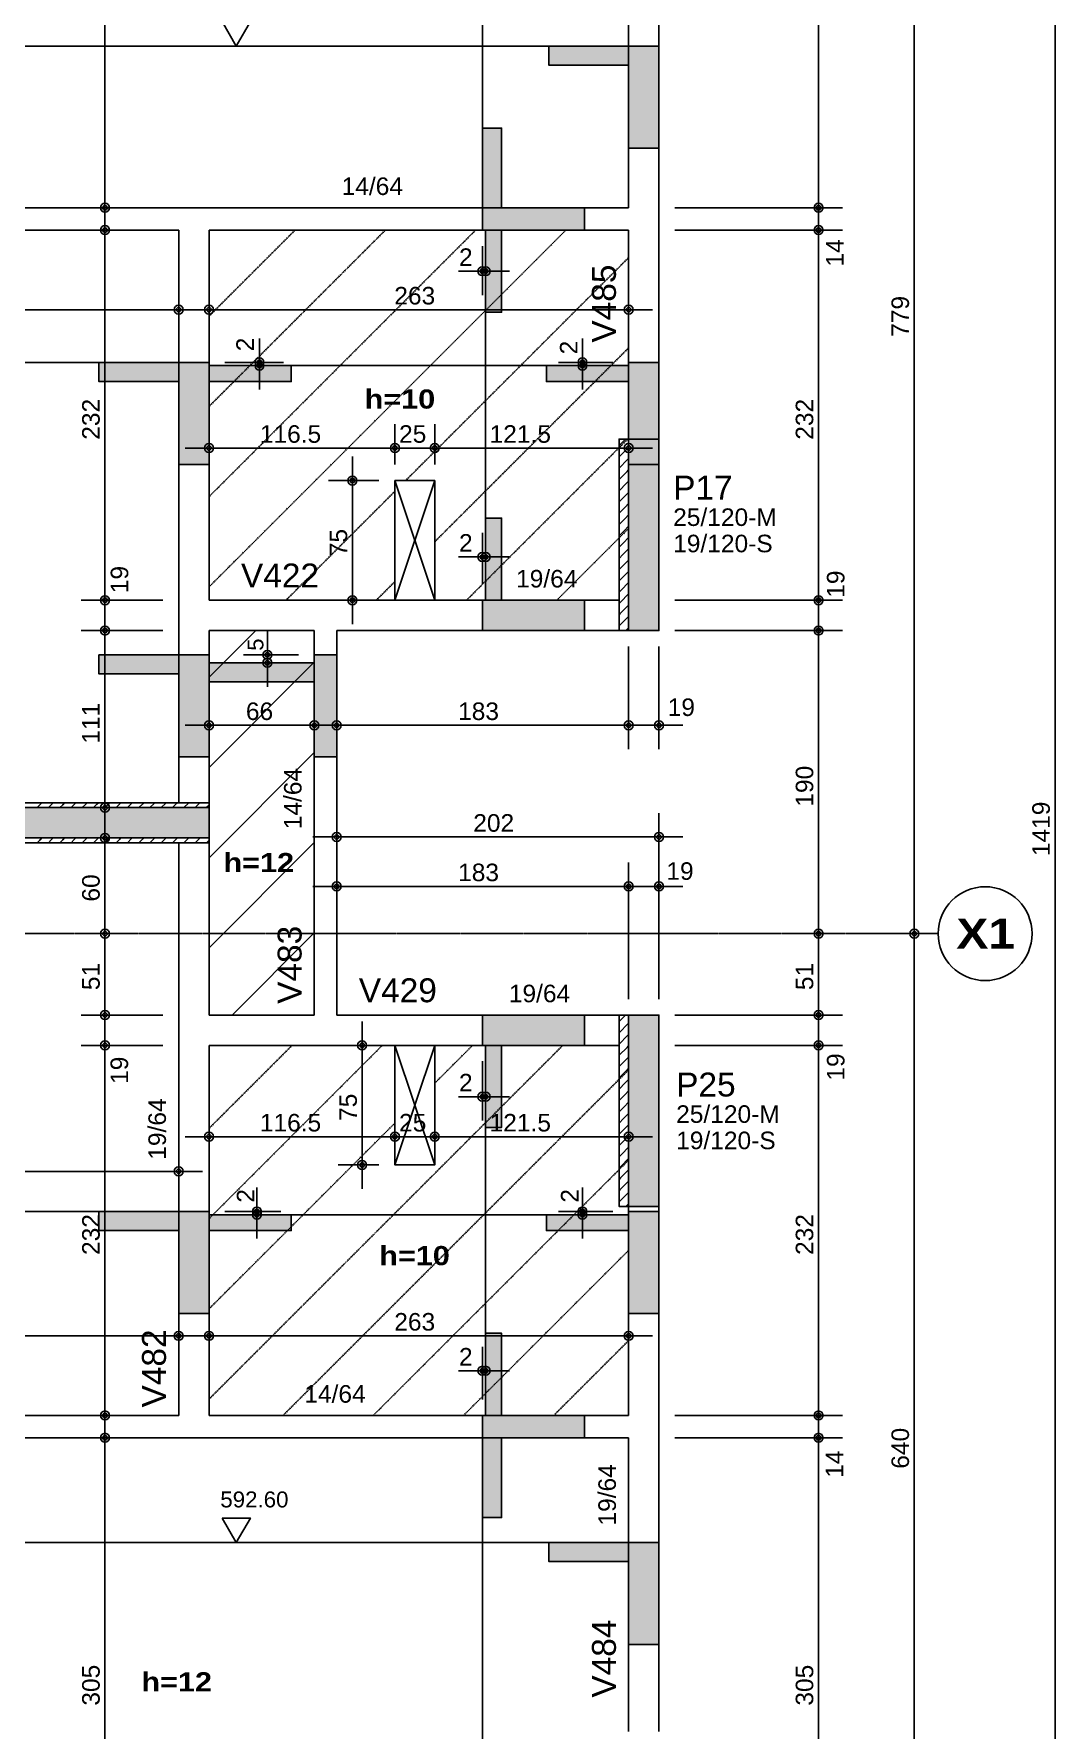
# Model space of a CAD drawing. Extents: x 0 to 7795, y 0 to 4205.
# Drawn here: x 4937 to 5577, y 2108 to 3171 of the extents above; entities that cross this region are included whole.
import ezdxf

# ---------------------------------------------------------------- set-up
doc = ezdxf.new("R2010")
doc.units = 0
doc.header["$MEASUREMENT"] = 0
doc.linetypes.add('ESTILO_TQS_0001', pattern=[1, 0.7, -0.3])
doc.linetypes.add('ESTILO_TQS_0007', pattern=[2.1, 1.5, -0.2, 0.2, -0.2])
for name, color, linetype in [('MTH-224', 4, 'CONTINUOUS'), ('MTH-230', 1, 'CONTINUOUS'), ('MTH-COTAS7', 31, 'CONTINUOUS'), ('MTH-DIM-PILAR', 3, 'CONTINUOUS'), ('MTH-DIM-VIGA', 3, 'CONTINUOUS'), ('MTH-EIXO-214', 4, 'CONTINUOUS'), ('MTH-EIXO-215', 1, 'CONTINUOUS'), ('MTH-FACE-VIGA', 7, 'CONTINUOUS'), ('MTH-LINHA-SEÇÃO', 16, 'CONTINUOUS'), ('MTH-PILAR-SEGUE', 5, 'CONTINUOUS'), ('MTH-SIMB_COTA', 3, 'CONTINUOUS'), ('MTH-SOMBRA21', 150, 'CONTINUOUS'), ('MTH-SOMBRA25', 253, 'CONTINUOUS'), ('MTH-TIT1-PILAR', 5, 'CONTINUOUS'), ('MTH-TIT1-VIGA', 5, 'CONTINUOUS'), ('MTH-TRACEJADO-216', 1, 'CONTINUOUS'), ('MTH-TXT', 4, 'CONTINUOUS'), ('MTH-TXT-NEGRITO', 5, 'CONTINUOUS')]:
    doc.layers.add(name, color=color, linetype=linetype)
doc.styles.add('TQS_ARIAL', font='arial.ttf')
doc.styles.add('TQS_ARIAL_BLACK', font='ariblk.ttf')

msp = doc.modelspace()

# ---------------------------------------------------------------- linework, layer by layer
at = {"layer": 'MTH-224', "linetype": 'Continuous'}
for points in [[(5054.751194, 3178.810307), (5063.584198, 3163.511837), (5072.416322, 3178.810307), (5054.751194, 3178.810307)], [(5054.751194, 2240.790798), (5063.584198, 2225.492328), (5072.416322, 2240.790798), (5054.751194, 2240.790798)]]:
    msp.add_lwpolyline(points, dxfattribs=at)
at = {"layer": 'MTH-230', "linetype": 'Continuous'}
for p, q in [((5163.011366, 2816.135401), (5188.011366, 2891.135401)), ((5188.011366, 2816.135401), (5163.011366, 2891.135401)), ((5163.011366, 2537.135499), (5188.011434, 2462.135499)), ((5163.011366, 2462.135499), (5188.011434, 2537.135498))]:
    msp.add_line(p, q, dxfattribs=at)
msp.add_circle((5532.930245, 2607.135465), 29.418879, dxfattribs=at)
at = {"layer": 'MTH-COTAS7', "linetype": 'Continuous'}
for p, q in [((5488.511366, 2592.135465), (5488.511366, 3401.1355)), ((5576.757106, 1952.135502), (5576.757106, 3401.1355)), ((4981.296887, 3047.1355), (4981.296887, 3382.135501)), ((5428.511366, 3047.1355), (5428.511366, 3382.135501)), ((5428.511366, 3033.1355), (5428.511366, 3077.1355)), ((4974.19331, 3062.1355), (4996.296887, 3062.1355)), ((4981.296887, 2801.135501), (4981.296887, 3063.1355)), ((5338.511366, 3062.1355), (5443.511366, 3062.1355)), ((5338.511366, 3062.1355), (5443.511366, 3062.1355)), ((5428.511366, 2801.135501), (5428.511366, 3063.1355)), ((4986.511364, 3048.1355), (4996.296887, 3048.1355)), ((5338.511366, 3048.1355), (5443.511366, 3048.1355)), ((5338.511366, 3048.1355), (5443.511366, 3048.1355)), ((5027.511361, 3038.1355), (5027.511361, 2983.232143)), ((5217.847112, 3038.1355), (5217.847112, 3007.3855)), ((5219.847112, 3038.1355), (5219.847112, 3007.3855)), ((5202.847112, 3022.3855), (5234.847112, 3022.3855)), ((5042.511361, 2998.232143), (4633.515894, 2998.232143)), ((5324.511366, 2998.232143), (5031.511362, 2998.232143)), ((5046.511362, 3005.209208), (5046.511362, 2983.232143)), ((5309.511366, 3006.466869), (5309.511366, 2983.232143)), ((5078.138256, 2948.230509), (5078.138256, 2980.230509)), ((5280.561057, 2948.230509), (5280.561057, 2980.230509)), ((5056.511362, 2965.230509), (5093.138256, 2965.230509)), ((5056.511362, 2963.230509), (5093.138256, 2963.230509)), ((5299.511366, 2965.230509), (5265.561057, 2965.230509)), ((5299.511366, 2963.230509), (5265.561057, 2963.230509)), ((5046.511362, 2911.230509), (5046.511362, 2926.533561)), ((5163.011364, 2901.135495), (5163.011364, 2926.533561)), ((5163.011364, 2901.135495), (5163.011364, 2926.533561)), ((5188.011378, 2901.135495), (5188.011378, 2926.533561)), ((5188.011378, 2901.135495), (5188.011378, 2926.533561)), ((5309.511366, 2890.565791), (5309.511366, 2926.533561)), ((5178.011364, 2911.533561), (5031.511362, 2911.533561)), ((5136.395649, 2801.135501), (5136.395649, 2906.135495)), ((5203.011378, 2911.533561), (5148.011364, 2911.533561)), ((5324.511366, 2911.533561), (5173.011378, 2911.533561)), ((5153.011364, 2891.135495), (5121.395649, 2891.135495)), ((5217.847112, 2826.135501), (5217.847112, 2858.280301)), ((5219.847112, 2826.135501), (5219.847112, 2858.280301)), ((5202.847112, 2843.280301), (5234.847112, 2843.280301)), ((4981.296887, 2782.135501), (4981.296887, 2831.135501)), ((5428.511366, 2782.135501), (5428.511366, 2831.135501)), ((5017.511362, 2816.135501), (4966.296887, 2816.135501)), ((5017.511362, 2816.135501), (4966.296887, 2816.135501)), ((4981.296887, 2671.135503), (4981.296887, 2812.135501)), ((5135.522991, 2816.135501), (5121.395649, 2816.135501)), ((5338.511366, 2816.135501), (5443.511366, 2816.135501)), ((5338.511366, 2816.135501), (5443.511366, 2816.135501)), ((5428.511366, 2592.135465), (5428.511366, 2812.135501)), ((5017.511362, 2797.135501), (4966.296887, 2797.135501)), ((5017.511362, 2797.135501), (4966.296887, 2797.135501)), ((5083.072998, 2761.912697), (5083.072998, 2796.912697)), ((5338.511366, 2797.135501), (5443.511366, 2797.135501)), ((5338.511366, 2797.135501), (5443.511366, 2797.135501)), ((5309.511366, 2787.135501), (5309.511366, 2722.75702)), ((5328.511366, 2787.135501), (5328.511366, 2722.75702)), ((5102.511366, 2781.912697), (5068.072998, 2781.912697)), ((5102.511366, 2776.912697), (5068.072998, 2776.912697)), ((5309.511366, 2777.135501), (5309.511366, 2722.75702)), ((5126.511366, 2764.81614), (5126.511366, 2722.75702)), ((5127.511366, 2737.75702), (5031.511362, 2737.75702)), ((5046.511362, 2737.846859), (5046.511362, 2722.75702)), ((5324.511366, 2737.75702), (5111.511366, 2737.75702)), ((5112.511366, 2740.018856), (5112.511366, 2722.75702)), ((5343.511366, 2737.75702), (5294.511366, 2737.75702)), ((4972.576889, 2686.135503), (4996.296887, 2686.135503)), ((4981.296887, 2592.135465), (4981.296887, 2682.135503)), ((5126.511366, 2661.744112), (5126.511366, 2682.734436)), ((5328.511366, 2576.135501), (5328.511366, 2682.734436)), ((4972.742951, 2667.135503), (4996.296887, 2667.135503)), ((5343.511366, 2667.734436), (5111.511366, 2667.734436)), ((5126.511366, 2617.135465), (5126.511366, 2651.744112)), ((5309.511366, 2576.135501), (5309.511366, 2651.744112)), ((5309.511366, 2566.135501), (5309.511366, 2651.744112)), ((5328.511366, 2566.135501), (5328.511366, 2651.744112)), ((5324.511366, 2636.744112), (5111.511366, 2636.744112)), ((5343.511366, 2636.744112), (5294.511366, 2636.744112)), ((4981.296887, 2541.135501), (4981.296887, 2622.135465)), ((5428.511366, 2541.135501), (5428.511366, 2622.135465)), ((5488.511366, 1952.135502), (5488.511366, 2622.135465)), ((4984.173146, 2607.135465), (4966.296887, 2607.135465)), ((4984.173146, 2607.135465), (4966.296887, 2607.135465)), ((5429.759404, 2607.135465), (5443.511366, 2607.135465)), ((5429.759404, 2607.135465), (5443.511366, 2607.135465)), ((5489.759404, 2607.135465), (5503.511366, 2607.135465)), ((5490.732468, 2607.135465), (5503.511366, 2607.135465)), ((4981.296887, 2522.135501), (4981.296887, 2571.135501)), ((5428.511366, 2522.135501), (5428.511366, 2571.135501)), ((5017.511362, 2556.135501), (4966.296887, 2556.135501)), ((5017.511362, 2556.135501), (4966.296887, 2556.135501)), ((4981.296887, 2290.135499), (4981.296887, 2552.135501)), ((5142.458234, 2447.135499), (5142.458234, 2552.135501)), ((5338.511366, 2556.135501), (5443.511366, 2556.135501)), ((5338.511366, 2556.135501), (5443.511366, 2556.135501)), ((5428.511366, 2290.135499), (5428.511366, 2552.135501)), ((5017.511362, 2537.135501), (4966.296887, 2537.135501)), ((5017.511362, 2537.135501), (4966.296887, 2537.135501)), ((5139.984676, 2537.135501), (5127.458234, 2537.135501)), ((5338.511366, 2537.135501), (5443.511366, 2537.135501)), ((5338.511366, 2537.135501), (5443.511366, 2537.135501)), ((5217.847112, 2527.135501), (5217.847112, 2489.958102)), ((5219.847112, 2527.135501), (5219.847112, 2489.958102)), ((5202.847112, 2504.958102), (5234.847112, 2504.958102)), ((5163.011366, 2489.635499), (5163.011366, 2464.851799)), ((5163.011366, 2489.635499), (5163.011366, 2464.851799)), ((5031.511361, 2479.851799), (5178.011366, 2479.851799)), ((5046.511361, 2478.932403), (5046.511361, 2464.851799)), ((5148.011366, 2479.851799), (5203.011434, 2479.851799)), ((5173.011434, 2479.851799), (5324.511366, 2479.851799)), ((5188.011434, 2478.486152), (5188.011434, 2464.851799)), ((5188.011434, 2478.486152), (5188.011434, 2464.851799)), ((5309.511366, 2482.843499), (5309.511366, 2464.851799)), ((5027.511361, 2442.991494), (5027.511361, 2473.127822)), ((4741.511366, 2458.127822), (5042.511361, 2458.127822)), ((5153.011366, 2462.135499), (5127.458234, 2462.135499)), ((5076.497581, 2415.991494), (5076.497581, 2447.991494)), ((5280.55926, 2415.991494), (5280.55926, 2447.991494)), ((5056.511361, 2432.991494), (5091.497581, 2432.991494)), ((5056.511362, 2430.991494), (5091.497581, 2430.991494)), ((5299.511366, 2432.991494), (5265.55926, 2432.991494)), ((5299.511366, 2430.991494), (5265.55926, 2430.991494)), ((5027.511361, 2350.588843), (5027.511361, 2370.038858)), ((5046.511361, 2347.971278), (5046.511361, 2370.038858)), ((4633.515894, 2355.038858), (5042.511361, 2355.038858)), ((5031.511361, 2355.038858), (5324.511366, 2355.038858)), ((5309.511366, 2358.991494), (5309.511366, 2340.038858)), ((5217.847112, 2315.135501), (5217.847112, 2348.135745)), ((5219.847112, 2315.135501), (5219.847112, 2348.135745)), ((5202.847112, 2333.135745), (5234.847112, 2333.135745)), ((5428.511366, 2276.135499), (5428.511366, 2320.135499)), ((4972.788171, 2305.135499), (4996.296887, 2305.135499)), ((4981.296887, 1971.135501), (4981.296887, 2306.135499)), ((5338.511366, 2305.135499), (5443.511366, 2305.135499)), ((5338.511366, 2305.135499), (5443.511366, 2305.135499)), ((5428.511366, 1971.135501), (5428.511366, 2306.135499)), ((5338.511366, 2291.135499), (5443.511366, 2291.135499)), ((5338.511366, 2291.135499), (5443.511366, 2291.135499))]:
    msp.add_line(p, q, dxfattribs=at)
at = {"layer": 'MTH-EIXO-214', "linetype": 'ESTILO_TQS_0007'}
msp.add_line((401.511366, 2607.135465), (5503.511366, 2607.135465), dxfattribs=at)
at = {"layer": 'MTH-EIXO-215', "linetype": 'Continuous'}
for p, q in [((5046.511361, 2767.898812), (5075.74805, 2797.135501)), ((5046.511361, 2711.330269), (5112.511366, 2777.330274)), ((5046.511361, 2654.761727), (5112.511366, 2720.761732)), ((5046.511361, 2598.193184), (5112.511366, 2664.193189)), ((5061.02222, 2556.135501), (5112.511366, 2607.624647))]:
    msp.add_line(p, q, dxfattribs=at)
at = {"layer": 'MTH-FACE-VIGA', "linetype": 'Continuous'}
for p, q in [((5303.511366, 2913.092895), (5307.553973, 2917.135501)), ((5303.511366, 2906.021827), (5309.242226, 2911.752686)), ((5303.511366, 2898.950759), (5308.870064, 2904.309457)), ((5308.870064, 2904.309457), (5309.511366, 2904.950759)), ((5309.242226, 2911.752686), (5309.511366, 2912.021827)), ((5303.511366, 2891.879691), (5308.497903, 2896.866227)), ((5308.497903, 2896.866227), (5309.511366, 2897.879691)), ((5303.511366, 2884.808623), (5308.125741, 2889.422998)), ((5303.511366, 2877.737555), (5307.75358, 2881.979769)), ((5307.75358, 2881.979769), (5309.511366, 2883.737555)), ((5308.125741, 2889.422998), (5309.511366, 2890.808623)), ((5303.511366, 2870.666488), (5307.381418, 2874.53654)), ((5307.381418, 2874.53654), (5309.511366, 2876.666488)), ((5303.511366, 2863.59542), (5307.009257, 2867.09331)), ((5306.637096, 2859.650081), (5309.511366, 2862.524352)), ((5307.009257, 2867.09331), (5309.511366, 2869.59542)), ((5303.511366, 2856.524352), (5306.637096, 2859.650081)), ((5303.511366, 2849.453284), (5306.264934, 2852.206852)), ((5306.264934, 2852.206852), (5309.511366, 2855.453284)), ((5303.511366, 2842.382216), (5305.892773, 2844.763622)), ((5305.520611, 2837.320393), (5309.511366, 2841.311149)), ((5305.892773, 2844.763622), (5309.511366, 2848.382216)), ((5303.511366, 2835.311149), (5305.520611, 2837.320393)), ((5303.511366, 2828.240081), (5305.14845, 2829.877164)), ((5305.14845, 2829.877164), (5309.511366, 2834.240081)), ((5303.511366, 2821.169013), (5304.776288, 2822.433935)), ((5304.404127, 2814.990705), (5309.511366, 2820.097945)), ((5304.776288, 2822.433935), (5309.511366, 2827.169013)), ((5303.511366, 2814.097945), (5304.404127, 2814.990705)), ((5303.511366, 2807.026877), (5304.031965, 2807.547476)), ((5304.031965, 2807.547476), (5309.511366, 2813.026877)), ((5303.511366, 2799.95581), (5303.659804, 2800.104247)), ((5303.659804, 2800.104247), (5309.511366, 2805.95581)), ((5307.762125, 2797.135501), (5309.511366, 2798.884742)), ((4938.807937, 2686.135503), (4940.482577, 2687.810143)), ((4940.482577, 2687.810143), (4941.807937, 2689.135503)), ((4945.879005, 2686.135503), (4947.643152, 2687.89965)), ((4947.643152, 2687.89965), (4948.879005, 2689.135503)), ((4952.950073, 2686.135503), (4954.803727, 2687.989157)), ((4954.803727, 2687.989157), (4955.950073, 2689.135503)), ((4960.02114, 2686.135503), (4961.964302, 2688.078664)), ((4961.964302, 2688.078664), (4963.02114, 2689.135503)), ((4967.092208, 2686.135503), (4969.124877, 2688.168172)), ((4969.124877, 2688.168172), (4970.092208, 2689.135503)), ((4974.163276, 2686.135503), (4976.285452, 2688.257679)), ((4976.285452, 2688.257679), (4977.163276, 2689.135503)), ((4981.234344, 2686.135503), (4983.446027, 2688.347186)), ((4983.446027, 2688.347186), (4984.234344, 2689.135503)), ((4988.305412, 2686.135503), (4990.606602, 2688.436693)), ((4990.606602, 2688.436693), (4991.305412, 2689.135503)), ((4995.37648, 2686.135503), (4997.767177, 2688.5262)), ((4997.767177, 2688.5262), (4998.37648, 2689.135503)), ((5002.447547, 2686.135503), (5004.927752, 2688.615707)), ((5004.927752, 2688.615707), (5005.447547, 2689.135503)), ((5009.518615, 2686.135503), (5012.088327, 2688.705215)), ((5012.088327, 2688.705215), (5012.518615, 2689.135503)), ((5016.589683, 2686.135503), (5019.248902, 2688.794722)), ((5019.248902, 2688.794722), (5019.589683, 2689.135503)), ((5023.660751, 2686.135503), (5026.409477, 2688.884229)), ((5026.409477, 2688.884229), (5026.660751, 2689.135503)), ((5030.731819, 2686.135503), (5033.570052, 2688.973736)), ((5033.570052, 2688.973736), (5033.731819, 2689.135503)), ((5037.802886, 2686.135503), (5040.730627, 2689.063243)), ((5040.730627, 2689.063243), (5040.802886, 2689.135503)), ((5044.873954, 2686.135503), (5046.511361, 2687.77291)), ((4938.807937, 2664.135503), (4940.482577, 2665.810143)), ((4940.482577, 2665.810143), (4941.807937, 2667.135503)), ((4945.879005, 2664.135503), (4947.643152, 2665.89965)), ((4947.643152, 2665.89965), (4948.879005, 2667.135503)), ((4952.950073, 2664.135503), (4954.803727, 2665.989157)), ((4954.803727, 2665.989157), (4955.950073, 2667.135503)), ((4960.02114, 2664.135503), (4961.964302, 2666.078664)), ((4961.964302, 2666.078664), (4963.02114, 2667.135503)), ((4967.092208, 2664.135503), (4969.124877, 2666.168172)), ((4969.124877, 2666.168172), (4970.092208, 2667.135503)), ((4974.163276, 2664.135503), (4976.285452, 2666.257679)), ((4976.285452, 2666.257679), (4977.163276, 2667.135503)), ((4981.234344, 2664.135503), (4983.446027, 2666.347186)), ((4983.446027, 2666.347186), (4984.234344, 2667.135503)), ((4988.305412, 2664.135503), (4990.606602, 2666.436693)), ((4990.606602, 2666.436693), (4991.305412, 2667.135503)), ((4995.37648, 2664.135503), (4997.767177, 2666.5262)), ((4997.767177, 2666.5262), (4998.37648, 2667.135503)), ((5002.447547, 2664.135503), (5004.927752, 2666.615707)), ((5004.927752, 2666.615707), (5005.447547, 2667.135503)), ((5009.518615, 2664.135503), (5012.088327, 2666.705215)), ((5012.088327, 2666.705215), (5012.518615, 2667.135503)), ((5016.589683, 2664.135503), (5019.248902, 2666.794722)), ((5019.248902, 2666.794722), (5019.589683, 2667.135503)), ((5023.660751, 2664.135503), (5026.409477, 2666.884229)), ((5026.409477, 2666.884229), (5026.660751, 2667.135503)), ((5030.731819, 2664.135503), (5033.570052, 2666.973736)), ((5033.570052, 2666.973736), (5033.731819, 2667.135503)), ((5037.802886, 2664.135503), (5040.730627, 2667.063243)), ((5040.730627, 2667.063243), (5040.802886, 2667.135503)), ((5044.873954, 2664.135503), (5046.511361, 2665.77291)), ((5303.511366, 2552.092895), (5307.553973, 2556.135501)), ((5303.511366, 2545.021827), (5309.242226, 2550.752686)), ((5303.511366, 2537.950759), (5308.870064, 2543.309457)), ((5308.870064, 2543.309457), (5309.511366, 2543.950759)), ((5309.242226, 2550.752686), (5309.511366, 2551.021827)), ((5303.511366, 2530.879691), (5308.497903, 2535.866227)), ((5308.497903, 2535.866227), (5309.511366, 2536.879691)), ((5303.511366, 2523.808623), (5308.125741, 2528.422998)), ((5303.511366, 2516.737555), (5307.75358, 2520.979769)), ((5307.75358, 2520.979769), (5309.511366, 2522.737555)), ((5308.125741, 2528.422998), (5309.511366, 2529.808623)), ((5303.511366, 2509.666488), (5307.381418, 2513.53654)), ((5307.381418, 2513.53654), (5309.511366, 2515.666488)), ((5303.511366, 2502.59542), (5307.009257, 2506.09331)), ((5303.511366, 2495.524352), (5306.637096, 2498.650081)), ((5306.637096, 2498.650081), (5309.511366, 2501.524352)), ((5307.009257, 2506.09331), (5309.511366, 2508.59542)), ((5303.511366, 2488.453284), (5306.264934, 2491.206852)), ((5306.264934, 2491.206852), (5309.511366, 2494.453284)), ((5303.511366, 2481.382216), (5305.892773, 2483.763622)), ((5305.520611, 2476.320393), (5309.511366, 2480.311149)), ((5305.892773, 2483.763622), (5309.511366, 2487.382216)), ((5303.511366, 2474.311149), (5305.520611, 2476.320393)), ((5303.511366, 2467.240081), (5305.14845, 2468.877164)), ((5305.14845, 2468.877164), (5309.511366, 2473.240081)), ((5303.511366, 2460.169013), (5304.776288, 2461.433935)), ((5304.404127, 2453.990705), (5309.511366, 2459.097945)), ((5304.776288, 2461.433935), (5309.511366, 2466.169013)), ((5303.511366, 2453.097945), (5304.404127, 2453.990705)), ((5303.511366, 2446.026877), (5304.031965, 2446.547476)), ((5304.031965, 2446.547476), (5309.511366, 2452.026877)), ((5303.511366, 2438.95581), (5303.659804, 2439.104247)), ((5303.659804, 2439.104247), (5309.511366, 2444.95581)), ((5307.762125, 2436.135501), (5309.511366, 2437.884742))]:
    msp.add_line(p, q, dxfattribs=at)
for points in [[(5309.511366, 3246.1355), (5309.511366, 3062.1355)], [(5328.511366, 3055.1355), (5328.511366, 3246.1355)], [(5309.511366, 3062.1355), (4648.515894, 3062.1355)], [(5328.511366, 2917.135501), (5328.511366, 3055.1355)], [(4925.511366, 3048.1355), (5027.511361, 3048.1355)], [(5027.511361, 3048.1355), (5027.511361, 2806.635501)], [(5046.511361, 2816.135501), (5046.511361, 3048.1355)], [(5046.511361, 3048.1355), (5309.511366, 3048.1355)], [(5309.511366, 3048.1355), (5309.511366, 2917.135501)], [(5309.511366, 2917.135501), (5303.511366, 2917.135501), (5303.511366, 2797.135501), (5309.511366, 2797.135501), (5309.511366, 2917.135501)], [(5163.011366, 2816.135401), (5188.011366, 2816.135401), (5188.011366, 2891.135401), (5163.011366, 2891.135401), (5163.011366, 2816.135401)], [(5119.511366, 2816.135501), (5046.511361, 2816.135501)], [(5303.511366, 2816.135501), (5119.511366, 2816.135501)], [(5027.511361, 2806.635501), (5027.511361, 2689.135503)], [(5046.511361, 2797.135501), (5112.511366, 2797.135501)], [(5046.511361, 2686.1355), (5046.511361, 2797.135501)], [(5112.511366, 2797.135501), (5112.511366, 2556.135501)], [(5126.511366, 2797.135501), (5309.511366, 2797.135501)], [(5126.511366, 2556.135501), (5126.511366, 2797.135501)], [(5046.511361, 2689.135503), (4806.511361, 2689.135503), (4806.511361, 2686.135503), (5046.511361, 2686.135503), (5046.511361, 2689.135503)], [(5046.511361, 2667.135503), (4806.511361, 2667.135503), (4806.511361, 2664.135503), (5046.511361, 2664.135503), (5046.511361, 2667.135503)], [(5027.511361, 2664.1355), (5027.511361, 2546.635501)], [(5046.511361, 2556.135501), (5046.511361, 2667.1355)], [(5112.511366, 2556.135501), (5046.511361, 2556.135501)], [(5309.511366, 2556.135501), (5126.511366, 2556.135501)], [(5309.511366, 2556.135501), (5303.511366, 2556.135501), (5303.511366, 2436.135501), (5309.511366, 2436.135501), (5309.511366, 2556.135501)], [(5027.511361, 2546.635501), (5027.511361, 2305.135499)], [(5046.511361, 2537.135501), (5119.511366, 2537.135501)], [(5046.511361, 2305.135499), (5046.511361, 2537.135501)], [(5119.511366, 2537.135501), (5303.511366, 2537.135501)], [(5163.011366, 2537.135499), (5163.011366, 2462.135499), (5188.011434, 2462.135499), (5188.011434, 2537.135498), (5163.011366, 2537.135499)], [(5309.511366, 2436.135501), (5309.511366, 2305.135499)], [(5328.511366, 2298.135499), (5328.511366, 2436.135501)], [(5027.511361, 2305.135499), (4925.511366, 2305.135499)], [(5309.511366, 2305.135499), (5046.511361, 2305.135499)], [(5328.511366, 2107.135502), (5328.511366, 2298.135499)], [(4648.515894, 2291.135499), (5309.511366, 2291.135499)], [(5309.511366, 2291.135499), (5309.511366, 2107.135502)]]:
    msp.add_lwpolyline(points, dxfattribs=at)
at = {"layer": 'MTH-LINHA-SEÇÃO', "linetype": 'Continuous'}
for p, q in [((5217.847112, 3386.135501), (5217.847112, 3048.1355)), ((4354.512171, 3163.511837), (5328.511366, 3163.511837)), ((5219.847112, 3048.1355), (5219.847112, 2816.135501)), ((4304.512172, 2965.230509), (5046.511362, 2965.230509)), ((5046.511362, 2963.230509), (5309.511366, 2963.230509)), ((5219.847112, 2305.135501), (5219.847112, 2537.135501)), ((4304.512172, 2432.991494), (5046.511362, 2432.991494)), ((5046.511362, 2430.991494), (5309.511366, 2430.991494)), ((5217.847112, 1967.135501), (5217.847112, 2305.135501)), ((4354.512171, 2225.492328), (5328.511366, 2225.492328))]:
    msp.add_line(p, q, dxfattribs=at)
for points in [[(5309.511366, 3163.511837), (5259.511366, 3163.511837), (5259.511366, 3151.511837), (5309.511366, 3151.511837), (5309.511366, 3163.511837)], [(5328.511366, 3163.511837), (5309.511366, 3163.511837), (5309.511366, 3099.511837), (5328.511366, 3099.511837), (5328.511366, 3163.511837)], [(5217.847112, 3062.1355), (5217.847112, 3112.1355), (5229.847112, 3112.1355), (5229.847112, 3062.1355), (5217.847112, 3062.1355)], [(5281.847112, 3062.1355), (5217.847112, 3062.1355), (5217.847112, 3048.1355), (5281.847112, 3048.1355), (5281.847112, 3062.1355)], [(5219.847112, 2996.6355), (5219.847112, 3048.1355), (5229.847112, 3048.1355), (5229.847112, 2996.6355), (5219.847112, 2996.6355)], [(5027.511362, 2965.230509), (4977.511362, 2965.230509), (4977.511362, 2953.230509), (5027.511362, 2953.230509), (5027.511362, 2965.230509)], [(5046.511362, 2965.230509), (5027.511362, 2965.230509), (5027.511362, 2901.230509), (5046.511362, 2901.230509), (5046.511362, 2965.230509)], [(5098.011362, 2963.230509), (5046.511362, 2963.230509), (5046.511362, 2953.230509), (5098.011362, 2953.230509), (5098.011362, 2963.230509)], [(5309.511366, 2963.230509), (5258.011366, 2963.230509), (5258.011366, 2953.230509), (5309.511366, 2953.230509), (5309.511366, 2963.230509)], [(5328.511366, 2965.230509), (5309.511366, 2965.230509), (5309.511366, 2901.230509), (5328.511366, 2901.230509), (5328.511366, 2965.230509)], [(5219.847112, 2816.135501), (5219.847112, 2867.635501), (5229.847112, 2867.635501), (5229.847112, 2816.135501), (5219.847112, 2816.135501)], [(5217.847112, 2797.135501), (5217.847112, 2816.135501), (5281.847112, 2816.135501), (5281.847112, 2797.135501), (5217.847112, 2797.135501)], [(4977.511361, 2781.912697), (5027.511361, 2781.912697), (5027.511361, 2769.912697), (4977.511361, 2769.912697), (4977.511361, 2781.912697)], [(5027.511361, 2781.912697), (5046.511361, 2781.912697), (5046.511361, 2717.912697), (5027.511361, 2717.912697), (5027.511361, 2781.912697)], [(5046.511361, 2776.912697), (5112.511361, 2776.912697), (5112.511361, 2764.912697), (5046.511361, 2764.912697), (5046.511361, 2776.912697)], [(5126.511361, 2717.912697), (5126.511361, 2781.912697), (5112.511361, 2781.912697), (5112.511361, 2717.912697), (5126.511361, 2717.912697)], [(5217.847112, 2556.135501), (5217.847112, 2537.135501), (5281.847112, 2537.135501), (5281.847112, 2556.135501), (5217.847112, 2556.135501)], [(5219.847112, 2537.135501), (5219.847112, 2485.635501), (5229.847112, 2485.635501), (5229.847112, 2537.135501), (5219.847112, 2537.135501)], [(5027.511362, 2432.991494), (4977.511362, 2432.991494), (4977.511362, 2420.991494), (5027.511362, 2420.991494), (5027.511362, 2432.991494)], [(5046.511362, 2432.991494), (5027.511362, 2432.991494), (5027.511362, 2368.991494), (5046.511362, 2368.991494), (5046.511362, 2432.991494)], [(5098.011362, 2430.991494), (5046.511362, 2430.991494), (5046.511362, 2420.991494), (5098.011362, 2420.991494), (5098.011362, 2430.991494)], [(5309.511366, 2430.991494), (5258.011366, 2430.991494), (5258.011366, 2420.991494), (5309.511366, 2420.991494), (5309.511366, 2430.991494)], [(5328.511366, 2432.991494), (5309.511366, 2432.991494), (5309.511366, 2368.991494), (5328.511366, 2368.991494), (5328.511366, 2432.991494)], [(5219.847112, 2356.635501), (5219.847112, 2305.135501), (5229.847112, 2305.135501), (5229.847112, 2356.635501), (5219.847112, 2356.635501)], [(5281.847112, 2291.135501), (5217.847112, 2291.135501), (5217.847112, 2305.135501), (5281.847112, 2305.135501), (5281.847112, 2291.135501)], [(5217.847112, 2291.135501), (5217.847112, 2241.135501), (5229.847112, 2241.135501), (5229.847112, 2291.135501), (5217.847112, 2291.135501)], [(5309.511366, 2225.492328), (5259.511366, 2225.492328), (5259.511366, 2213.492328), (5309.511366, 2213.492328), (5309.511366, 2225.492328)], [(5328.511366, 2225.492328), (5309.511366, 2225.492328), (5309.511366, 2161.492328), (5328.511366, 2161.492328), (5328.511366, 2225.492328)]]:
    msp.add_lwpolyline(points, dxfattribs=at)
at = {"layer": 'MTH-PILAR-SEGUE', "linetype": 'Continuous'}
for points in [[(5309.511366, 2797.135501), (5328.511366, 2797.135501), (5328.511366, 2917.135501), (5309.511366, 2917.135501), (5309.511366, 2797.135501)], [(5046.511366, 2667.1355), (5046.511366, 2686.1355), (4806.511366, 2686.1355), (4806.511366, 2667.1355), (5046.511366, 2667.1355)], [(5309.511366, 2436.135501), (5328.511366, 2436.135501), (5328.511366, 2556.135501), (5309.511366, 2556.135501), (5309.511366, 2436.135501)]]:
    msp.add_lwpolyline(points, dxfattribs=at)
at = {"layer": 'MTH-SIMB_COTA', "linetype": 'Continuous'}
for centre, radius in [((4981.296887, 3062.1355), 2.8), ((4981.296887, 3062.1355), 1.4), ((5428.511366, 3062.1355), 2.8), ((5428.511366, 3062.1355), 2.8), ((5428.511366, 3062.1355), 1.4), ((5428.511366, 3062.1355), 1.4), ((4981.296887, 3048.1355), 2.8), ((4981.296887, 3048.1355), 1.4), ((5428.511366, 3048.1355), 2.8), ((5428.511366, 3048.1355), 2.8), ((5428.511366, 3048.1355), 1.4), ((5428.511366, 3048.1355), 1.4), ((5217.847112, 3022.3855), 2.8), ((5217.847112, 3022.3855), 1.4), ((5219.847112, 3022.3855), 2.8), ((5219.847112, 3022.3855), 1.4), ((5027.511361, 2998.232143), 2.8), ((5027.511361, 2998.232143), 1.4), ((5046.511362, 2998.232143), 2.8), ((5046.511362, 2998.232143), 1.4), ((5309.511366, 2998.232143), 2.8), ((5309.511366, 2998.232143), 1.4), ((5078.138256, 2965.230509), 2.8), ((5078.138256, 2965.230509), 1.4), ((5280.561057, 2965.230509), 2.8), ((5280.561057, 2965.230509), 1.4), ((5078.138256, 2963.230509), 2.8), ((5078.138256, 2963.230509), 1.4), ((5280.561057, 2963.230509), 2.8), ((5280.561057, 2963.230509), 1.4), ((5046.511362, 2911.533561), 2.8), ((5163.011364, 2911.533561), 2.8), ((5163.011364, 2911.533561), 2.8), ((5188.011378, 2911.533561), 2.8), ((5188.011378, 2911.533561), 2.8), ((5309.511366, 2911.533561), 2.8), ((5046.511362, 2911.533561), 1.4), ((5163.011364, 2911.533561), 1.4), ((5163.011364, 2911.533561), 1.4), ((5188.011378, 2911.533561), 1.4), ((5188.011378, 2911.533561), 1.4), ((5309.511366, 2911.533561), 1.4), ((5136.395649, 2891.135495), 2.8), ((5136.395649, 2891.135495), 1.4), ((5217.847112, 2843.280301), 2.8), ((5217.847112, 2843.280301), 1.4), ((5219.847112, 2843.280301), 2.8), ((5219.847112, 2843.280301), 1.4), ((4981.296887, 2816.135501), 2.8), ((4981.296887, 2816.135501), 2.8), ((4981.296887, 2816.135501), 1.4), ((4981.296887, 2816.135501), 1.4), ((5136.395649, 2816.135501), 2.8), ((5136.395649, 2816.135501), 1.4), ((5428.511366, 2816.135501), 2.8), ((5428.511366, 2816.135501), 2.8), ((5428.511366, 2816.135501), 1.4), ((5428.511366, 2816.135501), 1.4), ((4981.296887, 2797.135501), 2.8), ((4981.296887, 2797.135501), 2.8), ((4981.296887, 2797.135501), 1.4), ((4981.296887, 2797.135501), 1.4), ((5428.511366, 2797.135501), 2.8), ((5428.511366, 2797.135501), 2.8), ((5428.511366, 2797.135501), 1.4), ((5428.511366, 2797.135501), 1.4), ((5083.072998, 2781.912697), 2.8), ((5083.072998, 2776.912697), 2.8), ((5083.072998, 2781.912697), 1.4), ((5083.072998, 2776.912697), 1.4), ((5046.511362, 2737.75702), 2.8), ((5046.511362, 2737.75702), 1.4), ((5112.511366, 2737.75702), 2.8), ((5112.511366, 2737.75702), 1.4), ((5126.511366, 2737.75702), 2.8), ((5126.511366, 2737.75702), 1.4), ((5309.511366, 2737.75702), 2.8), ((5309.511366, 2737.75702), 2.8), ((5309.511366, 2737.75702), 1.4), ((5309.511366, 2737.75702), 1.4), ((5328.511366, 2737.75702), 2.8), ((5328.511366, 2737.75702), 1.4), ((4981.296887, 2686.135503), 2.8), ((4981.296887, 2686.135503), 1.4), ((4981.296887, 2667.135503), 2.8), ((5126.511366, 2667.734436), 2.8), ((5126.511366, 2667.734436), 1.4), ((5328.511366, 2667.734436), 2.8), ((5328.511366, 2667.734436), 1.4), ((4981.296887, 2667.135503), 1.4), ((5126.511366, 2636.744112), 2.8), ((5126.511366, 2636.744112), 1.4), ((5309.511366, 2636.744112), 2.8), ((5309.511366, 2636.744112), 2.8), ((5309.511366, 2636.744112), 1.4), ((5309.511366, 2636.744112), 1.4), ((5328.511366, 2636.744112), 2.8), ((5328.511366, 2636.744112), 1.4), ((4981.296887, 2607.135465), 2.8), ((4981.296887, 2607.135465), 2.8), ((4981.296887, 2607.135465), 1.4), ((4981.296887, 2607.135465), 1.4), ((5428.511366, 2607.135465), 2.8), ((5428.511366, 2607.135465), 2.8), ((5428.511366, 2607.135465), 1.4), ((5428.511366, 2607.135465), 1.4), ((5488.511366, 2607.135465), 2.8), ((5488.511366, 2607.135465), 2.8), ((5488.511366, 2607.135465), 1.4), ((5488.511366, 2607.135465), 1.4), ((4981.296887, 2556.135501), 2.8), ((4981.296887, 2556.135501), 2.8), ((4981.296887, 2556.135501), 1.4), ((4981.296887, 2556.135501), 1.4), ((5428.511366, 2556.135501), 2.8), ((5428.511366, 2556.135501), 2.8), ((5428.511366, 2556.135501), 1.4), ((5428.511366, 2556.135501), 1.4), ((4981.296887, 2537.135501), 2.8), ((4981.296887, 2537.135501), 2.8), ((4981.296887, 2537.135501), 1.4), ((4981.296887, 2537.135501), 1.4), ((5142.458234, 2537.135501), 2.8), ((5142.458234, 2537.135501), 1.4), ((5428.511366, 2537.135501), 2.8), ((5428.511366, 2537.135501), 2.8), ((5428.511366, 2537.135501), 1.4), ((5428.511366, 2537.135501), 1.4), ((5217.847112, 2504.958102), 2.8), ((5217.847112, 2504.958102), 1.4), ((5219.847112, 2504.958102), 2.8), ((5219.847112, 2504.958102), 1.4), ((5046.511361, 2479.851799), 2.8), ((5046.511361, 2479.851799), 1.4), ((5163.011366, 2479.851799), 2.8), ((5163.011366, 2479.851799), 2.8), ((5163.011366, 2479.851799), 1.4), ((5163.011366, 2479.851799), 1.4), ((5188.011434, 2479.851799), 2.8), ((5188.011434, 2479.851799), 2.8), ((5188.011434, 2479.851799), 1.4), ((5188.011434, 2479.851799), 1.4), ((5309.511366, 2479.851799), 2.8), ((5309.511366, 2479.851799), 1.4), ((5027.511361, 2458.127822), 2.8), ((5027.511361, 2458.127822), 1.4), ((5142.458234, 2462.135499), 2.8), ((5142.458234, 2462.135499), 1.4), ((5076.497581, 2432.991494), 2.8), ((5280.55926, 2432.991494), 2.8), ((5076.497581, 2430.991494), 2.8), ((5076.497581, 2432.991494), 1.4), ((5076.497581, 2430.991494), 1.4), ((5280.55926, 2430.991494), 2.8), ((5280.55926, 2432.991494), 1.4), ((5280.55926, 2430.991494), 1.4), ((5027.511361, 2355.038858), 2.8), ((5027.511361, 2355.038858), 1.4), ((5046.511361, 2355.038858), 2.8), ((5046.511361, 2355.038858), 1.4), ((5309.511366, 2355.038858), 2.8), ((5309.511366, 2355.038858), 1.4), ((5217.847112, 2333.135745), 2.8), ((5217.847112, 2333.135745), 1.4), ((5219.847112, 2333.135745), 2.8), ((5219.847112, 2333.135745), 1.4), ((4981.296887, 2305.135499), 2.8), ((5428.511366, 2305.135499), 2.8), ((5428.511366, 2305.135499), 2.8), ((4981.296887, 2305.135499), 1.4), ((5428.511366, 2305.135499), 1.4), ((5428.511366, 2305.135499), 1.4), ((4981.296887, 2291.135499), 2.8), ((4981.296887, 2291.135499), 1.4), ((5428.511366, 2291.135499), 2.8), ((5428.511366, 2291.135499), 2.8), ((5428.511366, 2291.135499), 1.4), ((5428.511366, 2291.135499), 1.4)]:
    msp.add_circle(centre, radius, dxfattribs=at)
at = {"layer": 'MTH-SOMBRA21', "linetype": 'Continuous'}
for points in [[(5309.511366, 3163.511837), (5259.511366, 3163.511837), (5259.511366, 3151.511837)], [(5309.511366, 3163.511837), (5259.511366, 3151.511837), (5309.511366, 3151.511837)], [(5328.511366, 3163.511837), (5309.511366, 3163.511837), (5309.511366, 3099.511837)], [(5328.511366, 3163.511837), (5309.511366, 3099.511837), (5328.511366, 3099.511837)], [(5309.511366, 3163.511837), (5309.511366, 3151.511837), (5309.511366, 3163.511837)], [(5328.511366, 3163.511837), (5328.511366, 3099.511837), (5328.511366, 3163.511837)], [(5217.847112, 3062.1355), (5217.847112, 3112.1355), (5229.847112, 3112.1355)], [(5217.847112, 3062.1355), (5229.847112, 3112.1355), (5229.847112, 3062.1355)], [(5217.847112, 3062.1355), (5229.847112, 3062.1355), (5217.847112, 3062.1355)], [(5281.847112, 3062.1355), (5217.847112, 3062.1355), (5217.847112, 3048.1355)], [(5281.847112, 3062.1355), (5217.847112, 3048.1355), (5281.847112, 3048.1355)], [(5281.847112, 3062.1355), (5281.847112, 3048.1355), (5281.847112, 3062.1355)], [(5219.847112, 2996.6355), (5219.847112, 3048.1355), (5229.847112, 3048.1355)], [(5219.847112, 2996.6355), (5229.847112, 3048.1355), (5229.847112, 2996.6355)], [(5219.847112, 2996.6355), (5229.847112, 2996.6355), (5219.847112, 2996.6355)], [(5027.511362, 2965.230509), (4977.511362, 2965.230509), (4977.511362, 2953.230509)], [(5027.511362, 2965.230509), (4977.511362, 2953.230509), (5027.511362, 2953.230509)], [(5046.511362, 2965.230509), (5027.511362, 2965.230509), (5027.511362, 2901.230509)], [(5046.511362, 2965.230509), (5027.511362, 2901.230509), (5046.511362, 2901.230509)], [(5027.511362, 2965.230509), (5027.511362, 2953.230509), (5027.511362, 2965.230509)], [(5046.511362, 2965.230509), (5046.511362, 2901.230509), (5046.511362, 2965.230509)], [(5098.011362, 2963.230509), (5046.511362, 2963.230509), (5046.511362, 2953.230509)], [(5098.011362, 2963.230509), (5046.511362, 2953.230509), (5098.011362, 2953.230509)], [(5098.011362, 2963.230509), (5098.011362, 2953.230509), (5098.011362, 2963.230509)], [(5309.511366, 2963.230509), (5258.011366, 2963.230509), (5258.011366, 2953.230509)], [(5309.511366, 2963.230509), (5258.011366, 2953.230509), (5309.511366, 2953.230509)], [(5328.511366, 2965.230509), (5309.511366, 2965.230509), (5309.511366, 2901.230509)], [(5328.511366, 2965.230509), (5309.511366, 2901.230509), (5328.511366, 2901.230509)], [(5309.511366, 2963.230509), (5309.511366, 2953.230509), (5309.511366, 2963.230509)], [(5328.511366, 2965.230509), (5328.511366, 2901.230509), (5328.511366, 2965.230509)], [(5219.847112, 2816.135501), (5219.847112, 2867.635501), (5229.847112, 2867.635501)], [(5219.847112, 2816.135501), (5229.847112, 2867.635501), (5229.847112, 2816.135501)], [(5217.847112, 2797.135501), (5217.847112, 2816.135501), (5281.847112, 2816.135501)], [(5217.847112, 2797.135501), (5281.847112, 2816.135501), (5281.847112, 2797.135501)], [(5219.847112, 2816.135501), (5229.847112, 2816.135501), (5219.847112, 2816.135501)], [(5217.847112, 2797.135501), (5281.847112, 2797.135501), (5217.847112, 2797.135501)], [(4977.511361, 2781.912697), (5027.511361, 2781.912697), (5027.511361, 2769.912697)], [(4977.511361, 2781.912697), (5027.511361, 2769.912697), (4977.511361, 2769.912697)], [(4977.511361, 2781.912697), (4977.511361, 2769.912697), (4977.511361, 2781.912697)], [(5027.511361, 2781.912697), (5046.511361, 2781.912697), (5046.511361, 2717.912697)], [(5027.511361, 2781.912697), (5046.511361, 2717.912697), (5027.511361, 2717.912697)], [(5027.511361, 2781.912697), (5027.511361, 2717.912697), (5027.511361, 2781.912697)], [(5046.511361, 2776.912697), (5112.511361, 2776.912697), (5112.511361, 2764.912697)], [(5046.511361, 2776.912697), (5112.511361, 2764.912697), (5046.511361, 2764.912697)], [(5046.511361, 2776.912697), (5046.511361, 2764.912697), (5046.511361, 2776.912697)], [(5126.511361, 2717.912697), (5126.511361, 2781.912697), (5112.511361, 2781.912697)], [(5126.511361, 2717.912697), (5112.511361, 2781.912697), (5112.511361, 2717.912697)], [(5126.511361, 2717.912697), (5112.511361, 2717.912697), (5126.511361, 2717.912697)], [(5217.847112, 2556.135501), (5217.847112, 2537.135501), (5281.847112, 2537.135501)], [(5217.847112, 2556.135501), (5281.847112, 2537.135501), (5281.847112, 2556.135501)], [(5217.847112, 2556.135501), (5281.847112, 2556.135501), (5217.847112, 2556.135501)], [(5219.847112, 2537.135501), (5219.847112, 2485.635501), (5229.847112, 2485.635501)], [(5219.847112, 2537.135501), (5229.847112, 2485.635501), (5229.847112, 2537.135501)], [(5219.847112, 2537.135501), (5229.847112, 2537.135501), (5219.847112, 2537.135501)], [(5027.511362, 2432.991494), (4977.511362, 2432.991494), (4977.511362, 2420.991494)], [(5027.511362, 2432.991494), (4977.511362, 2420.991494), (5027.511362, 2420.991494)], [(5046.511362, 2432.991494), (5027.511362, 2432.991494), (5027.511362, 2368.991494)], [(5046.511362, 2432.991494), (5027.511362, 2368.991494), (5046.511362, 2368.991494)], [(5027.511362, 2432.991494), (5027.511362, 2420.991494), (5027.511362, 2432.991494)], [(5046.511362, 2432.991494), (5046.511362, 2368.991494), (5046.511362, 2432.991494)], [(5098.011362, 2430.991494), (5046.511362, 2430.991494), (5046.511362, 2420.991494)], [(5098.011362, 2430.991494), (5046.511362, 2420.991494), (5098.011362, 2420.991494)], [(5098.011362, 2430.991494), (5098.011362, 2420.991494), (5098.011362, 2430.991494)], [(5309.511366, 2430.991494), (5258.011366, 2430.991494), (5258.011366, 2420.991494)], [(5309.511366, 2430.991494), (5258.011366, 2420.991494), (5309.511366, 2420.991494)], [(5328.511366, 2432.991494), (5309.511366, 2432.991494), (5309.511366, 2368.991494)], [(5328.511366, 2432.991494), (5309.511366, 2368.991494), (5328.511366, 2368.991494)], [(5309.511366, 2430.991494), (5309.511366, 2420.991494), (5309.511366, 2430.991494)], [(5328.511366, 2432.991494), (5328.511366, 2368.991494), (5328.511366, 2432.991494)], [(5219.847112, 2356.635501), (5219.847112, 2305.135501), (5229.847112, 2305.135501)], [(5219.847112, 2356.635501), (5229.847112, 2305.135501), (5229.847112, 2356.635501)], [(5219.847112, 2356.635501), (5229.847112, 2356.635501), (5219.847112, 2356.635501)], [(5281.847112, 2291.135501), (5217.847112, 2291.135501), (5217.847112, 2305.135501)], [(5281.847112, 2291.135501), (5217.847112, 2305.135501), (5281.847112, 2305.135501)], [(5281.847112, 2291.135501), (5281.847112, 2305.135501), (5281.847112, 2291.135501)], [(5217.847112, 2291.135501), (5217.847112, 2241.135501), (5229.847112, 2241.135501)], [(5217.847112, 2291.135501), (5229.847112, 2241.135501), (5229.847112, 2291.135501)], [(5217.847112, 2291.135501), (5229.847112, 2291.135501), (5217.847112, 2291.135501)], [(5309.511366, 2225.492328), (5259.511366, 2225.492328), (5259.511366, 2213.492328)], [(5309.511366, 2225.492328), (5259.511366, 2213.492328), (5309.511366, 2213.492328)], [(5328.511366, 2225.492328), (5309.511366, 2225.492328), (5309.511366, 2161.492328)], [(5328.511366, 2225.492328), (5309.511366, 2161.492328), (5328.511366, 2161.492328)], [(5309.511366, 2225.492328), (5309.511366, 2213.492328), (5309.511366, 2225.492328)], [(5328.511366, 2225.492328), (5328.511366, 2161.492328), (5328.511366, 2225.492328)]]:
    msp.add_solid(points, dxfattribs=at)
at = {"layer": 'MTH-SOMBRA25', "linetype": 'Continuous'}
for points in [[(5309.511366, 2797.135501), (5328.511366, 2797.135501), (5328.511366, 2917.135501)], [(5309.511366, 2797.135501), (5328.511366, 2917.135501), (5309.511366, 2917.135501)], [(5309.511366, 2797.135501), (5309.511366, 2917.135501), (5309.511366, 2797.135501)], [(5046.511366, 2667.1355), (5046.511366, 2686.1355), (4806.511366, 2686.1355)], [(5046.511366, 2667.1355), (4806.511366, 2686.1355), (4806.511366, 2667.1355)], [(5046.511366, 2667.1355), (4806.511366, 2667.1355), (5046.511366, 2667.1355)], [(5309.511366, 2436.135501), (5328.511366, 2436.135501), (5328.511366, 2556.135501)], [(5309.511366, 2436.135501), (5328.511366, 2556.135501), (5309.511366, 2556.135501)], [(5309.511366, 2436.135501), (5309.511366, 2556.135501), (5309.511366, 2436.135501)]]:
    msp.add_solid(points, dxfattribs=at)
at = {"layer": 'MTH-TRACEJADO-216', "linetype": 'ESTILO_TQS_0001'}
for p, q in [((5046.511361, 2824.467354), (5270.179507, 3048.1355)), ((5046.511361, 2881.035897), (5213.610965, 3048.1355)), ((5046.511361, 2937.604439), (5157.042422, 3048.1355)), ((5046.511361, 2994.172982), (5100.47388, 3048.1355)), ((5169.74795, 2891.135401), (5309.511366, 3030.898817)), ((5188.011366, 2852.830274), (5309.511366, 2974.330274)), ((5207.885135, 2816.135501), (5309.511366, 2917.761732)), ((5094.74805, 2816.135501), (5163.011366, 2884.398817)), ((5264.453678, 2816.135501), (5309.511366, 2861.193189)), ((5151.316593, 2816.135501), (5163.011366, 2827.830274)), ((5046.511361, 2315.350472), (5268.29639, 2537.135501)), ((5046.511361, 2428.487557), (5155.159304, 2537.135499)), ((5046.511361, 2485.056099), (5098.590761, 2537.135499)), ((5188.011434, 2513.419087), (5211.727848, 2537.135501)), ((5092.864931, 2305.135499), (5309.511366, 2521.781934)), ((5046.511361, 2371.919014), (5163.011366, 2488.419019)), ((5149.433474, 2305.135499), (5309.511366, 2465.213392)), ((5206.002016, 2305.135499), (5309.511366, 2408.644849)), ((5262.570559, 2305.135499), (5309.511366, 2352.076307))]:
    msp.add_line(p, q, dxfattribs=at)

# ---------------------------------------------------------------- texts
at = {"layer": 'MTH-COTAS7', "linetype": 'Continuous', "style": 'TQS_ARIAL'}
for s, height, p in [('14', 11, (5444.225809, 3025.289097)), ('779', 11, (5485.211366, 2981.235483)), ('2', 11, (5074.59775, 2972.173204)), ('2', 11, (5277.422052, 2970.247102)), ('232', 11, (4977.996887, 2916.7355)), ('232', 11, (5425.211366, 2916.7355)), ('75', 11, (5133.095649, 2843.735498)), ('19', 11, (4995.879667, 2820.545429)), ('19', 11, (5444.740142, 2817.647774)), ('5', 9.9, (5080.582593, 2784.452615)), ('111', 11, (4977.996887, 2726.235502)), ('190', 11, (5425.211366, 2686.735483)), ('1419', 11, (5573.457106, 2655.735501)), ('60', 11, (4977.996887, 2627.235484)), ('51', 11, (4977.996887, 2571.735483)), ('51', 11, (5425.211366, 2571.735483)), ('19', 11, (5444.757921, 2515.01992)), ('19', 11, (4995.784796, 2512.949971)), ('75', 11, (5139.158234, 2489.7355)), ('2', 11, (5074.9446, 2438.53227)), ('2', 11, (5278.074491, 2438.53227)), ('232', 11, (4977.996887, 2405.7355)), ('232', 11, (5425.211366, 2405.7355)), ('640', 11, (5485.211366, 2271.735484)), ('14', 11, (5444.029774, 2266.040717)), ('305', 11, (4977.996887, 2123.2355)), ('305', 11, (5425.211366, 2123.2355))]:
    msp.add_text(s, height=height, rotation=90, dxfattribs=at).set_placement(p)
for s, p in [('2', (5203.180449, 3025.6855)), ('263', (5162.611364, 3001.532143)), ('116.5', (5078.361363, 2914.833561)), ('25', (5165.611371, 2914.833561)), ('121.5', (5222.361372, 2914.833561)), ('2', (5203.180449, 2846.580301)), ('19', (5333.981627, 2743.584932)), ('66', (5069.611364, 2741.05702)), ('183', (5202.611366, 2741.05702)), ('202', (5212.111366, 2671.034436)), ('183', (5202.611366, 2640.044112)), ('19', (5333.13899, 2640.88675)), ('2', (5203.180449, 2508.258102)), ('116.5', (5078.361364, 2483.151799)), ('25', (5165.6114, 2483.151799)), ('121.5', (5222.3614, 2483.151799)), ('263', (5162.611364, 2358.338858)), ('2', (5203.180449, 2336.435745))]:
    msp.add_text(s, height=11, dxfattribs=at).set_placement(p)
at = {"layer": 'MTH-DIM-PILAR', "linetype": 'Continuous', "style": 'TQS_ARIAL'}
for s, p in [('25/120-M', (5337.410589, 2862.69639)), ('19/120-S', (5337.410589, 2846.19639)), ('25/120-M', (5339.276647, 2488.551748)), ('19/120-S', (5339.276647, 2472.051748))]:
    msp.add_text(s, height=11, dxfattribs=at).set_placement(p)
at = {"layer": 'MTH-DIM-VIGA', "linetype": 'Continuous', "style": 'TQS_ARIAL'}
for s, rotation, p in [('14/64', 360, (5129.622971, 3070.1355)), ('14/64', 90, (5104.511366, 2672.579693)), ('19/64', 90, (5019.511361, 2465.430204)), ('19/64', 90, (5301.511366, 2236.135499))]:
    msp.add_text(s, height=11, rotation=rotation, dxfattribs=at).set_placement(p)
for s, p in [('19/64', (5238.948802, 2824.135501)), ('19/64', (5234.413703, 2564.135501)), ('14/64', (5106.231551, 2313.135499))]:
    msp.add_text(s, height=11, dxfattribs=at).set_placement(p)
at = {"layer": 'MTH-TIT1-PILAR', "linetype": 'Continuous', "style": 'TQS_ARIAL'}
for s, p in [('P17', (5337.410589, 2879.19639)), ('P25', (5339.276647, 2505.051748))]:
    msp.add_text(s, height=15, dxfattribs=at).set_placement(p)
at = {"layer": 'MTH-TIT1-VIGA', "linetype": 'Continuous', "style": 'TQS_ARIAL'}
for s, rotation, p in [('V485', 90, (5301.511366, 2977.598164)), ('V422', 360, (5066.526559, 2824.135501)), ('V483', 90, (5104.511366, 2563.137421)), ('V482', 90, (5019.511361, 2310.135499)), ('V484', 90, (5301.511366, 2128.260502))]:
    msp.add_text(s, height=15, rotation=rotation, dxfattribs=at).set_placement(p)
msp.add_text('V429', height=15, dxfattribs=at).set_placement((5140.386366, 2564.135501))
at = {"layer": 'MTH-TXT', "linetype": 'Continuous', "style": 'TQS_ARIAL'}
msp.add_text('592.60', height=10, dxfattribs=at).set_placement((5053.584198, 2247.492328))
at = {"layer": 'MTH-TXT-NEGRITO', "linetype": 'Continuous', "style": 'TQS_ARIAL_BLACK'}
for s, height, p in [('h=10', 12, (5143.995632, 2936.256672)), ('h=12', 12, (5055.560123, 2645.708735)), ('X1', 18.75, (5514.916984, 2597.830134)), ('h=10', 12, (5153.16846, 2399.331612)), ('h=12', 12, (5004.112663, 2132.162501))]:
    msp.add_text(s, height=height, dxfattribs=at).set_placement(p)

doc.saveas('drawing.dxf')
